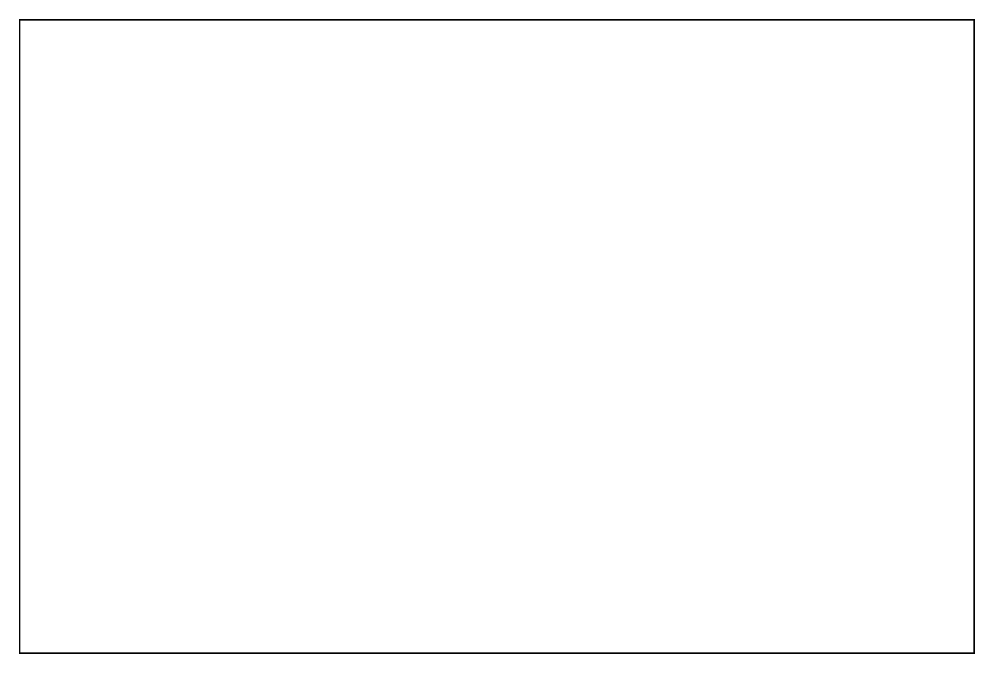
# Model space of a CAD drawing. Extents: x -2 to 344, y -245 to -15.
import ezdxf

# ---------------------------------------------------------------- set-up
doc = ezdxf.new("R2010")
doc.units = 0
doc.header["$LTSCALE"] = 0.774411
doc.layers.get('0').update_dxf_attribs({"linetype": 'CONTINUOUS'})

msp = doc.modelspace()

# ---------------------------------------------------------------- linework, layer by layer
at = {"linetype": 'Continuous', "const_width": 0.5}
msp.add_lwpolyline([(-1.87, -15.25), (343.59, -15.25), (343.59, -244.48), (-1.87, -244.48)], close=True, dxfattribs=at)

doc.saveas('drawing.dxf')
